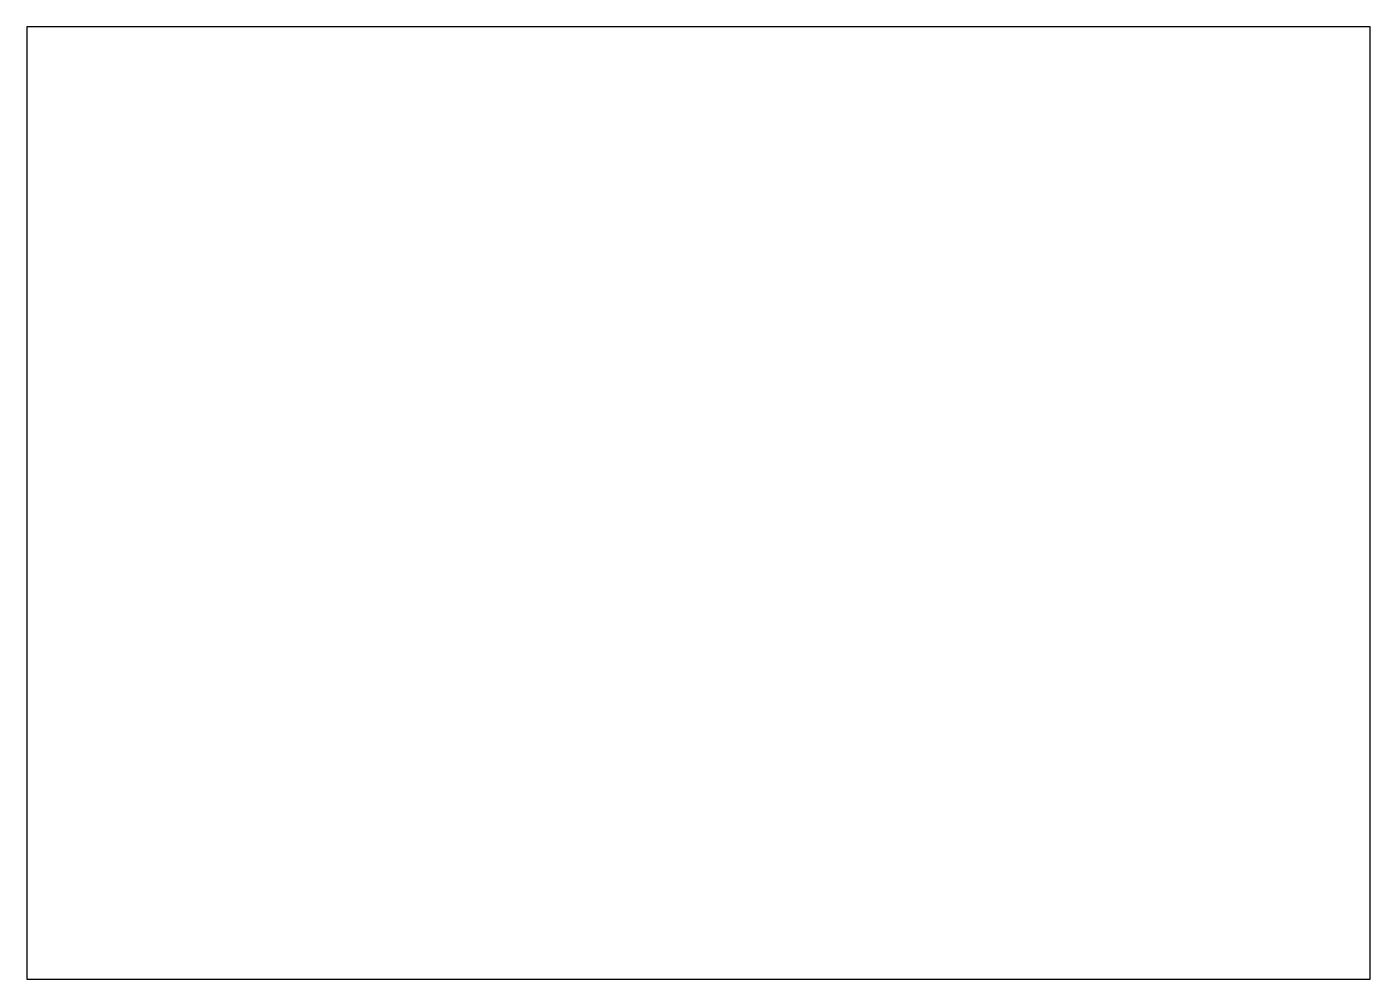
# Model space of a CAD drawing. Extents: x -204 to 501, y -145 to 355.
import ezdxf

# ---------------------------------------------------------------- set-up
doc = ezdxf.new("R2010")
doc.units = 0
doc.layers.add('View005', color=7, linetype='CONTINUOUS')

msp = doc.modelspace()

# ---------------------------------------------------------------- linework, layer by layer
at = {"layer": 'View005'}
for p, q in [((501.25, 355), (-204.25, 355)), ((-204.25, 355), (-204.25, -145)), ((501.25, -145), (501.25, 355)), ((-204.25, -145), (501.25, -145))]:
    msp.add_line(p, q, dxfattribs=at)

doc.saveas('drawing.dxf')
